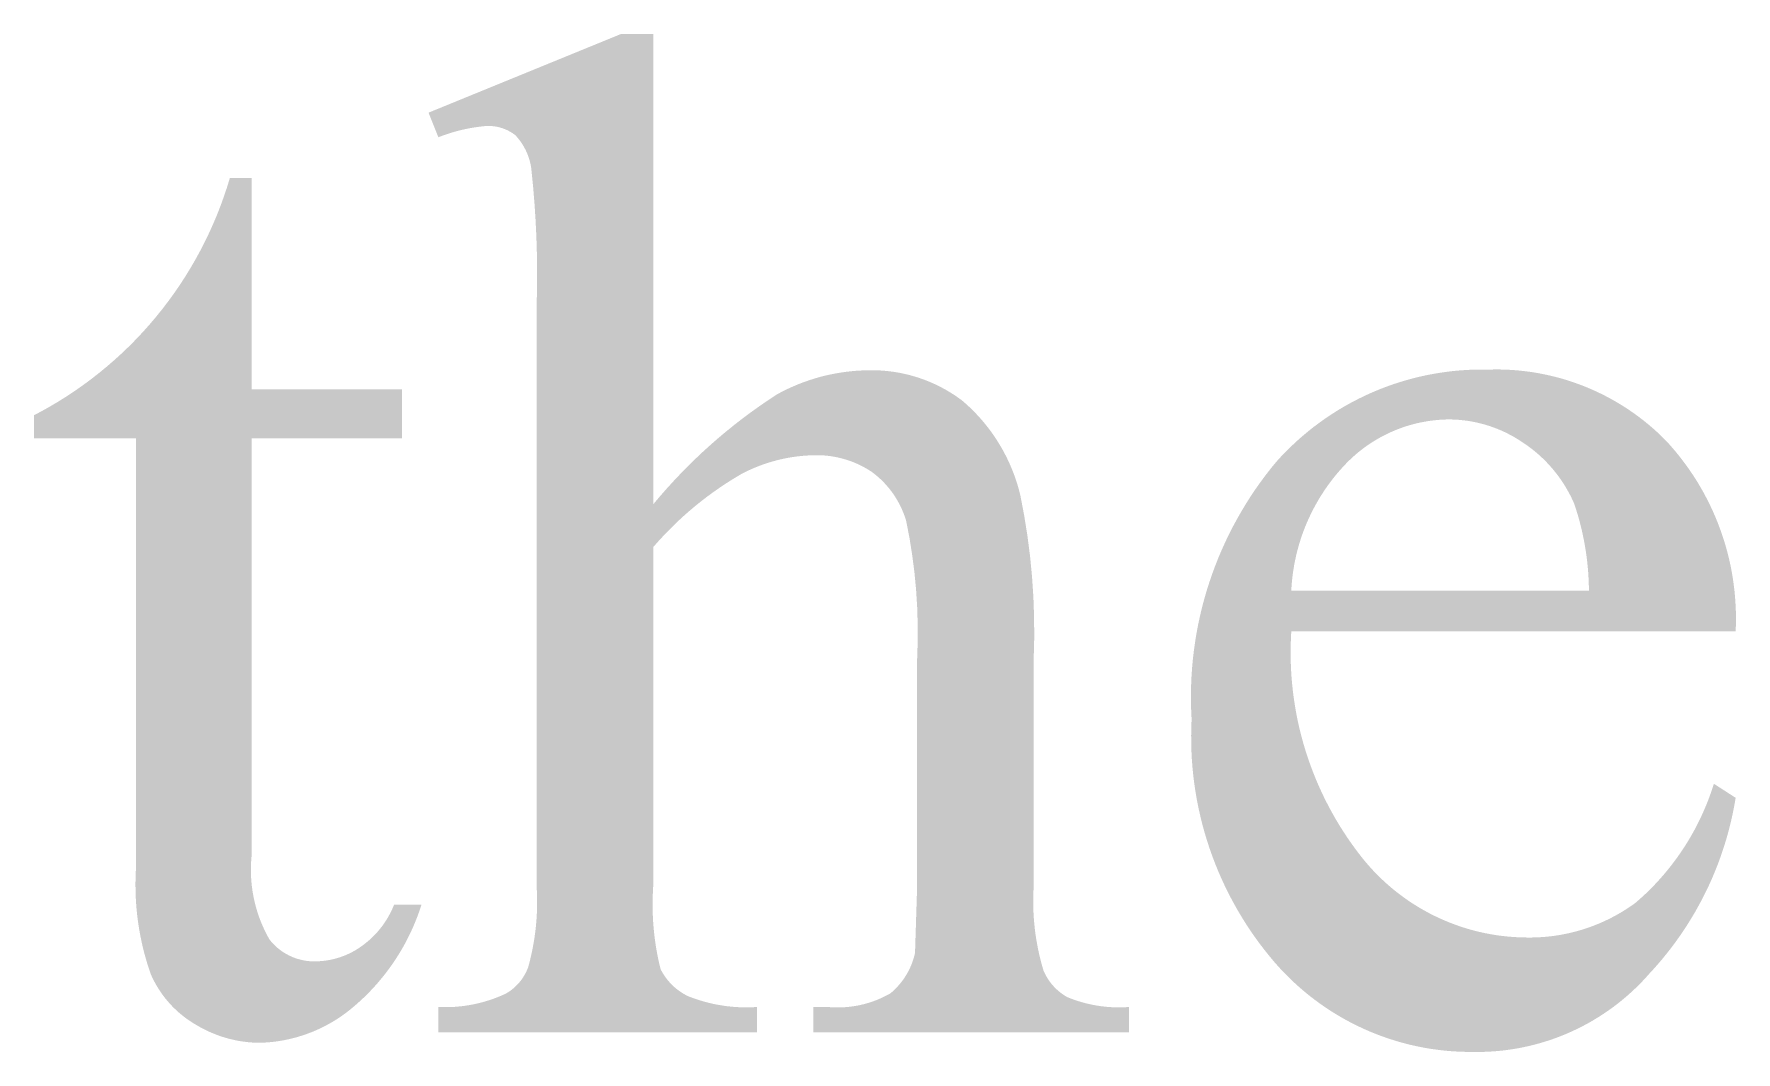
# Model space of a CAD drawing. Header units: millimetres. Extents: x 1235 to 1439, y 1033 to 1126.
# Drawn here: x 1392.86 to 1398.87, y 1052.98 to 1056.58 of the extents above; entities that cross this region are included whole.
import ezdxf

# ---------------------------------------------------------------- set-up
doc = ezdxf.new("R2010")
doc.units = ezdxf.units.MM
doc.layers.add('默认', color=18, linetype='Continuous', true_color=0x000000)

msp = doc.modelspace()

# ---------------------------------------------------------------- hatches: boundary and pattern name
at = {"layer": '默认'}
for points in [[(1395.0437, 1056.5769), (1395.0437, 1054.9167), (1395.0673, 1054.9447), (1395.0913, 1054.9721), (1395.116, 1054.9992), (1395.1411, 1055.0258), (1395.1668, 1055.0519), (1395.193, 1055.0776), (1395.2197, 1055.1028), (1395.2469, 1055.1274), (1395.2745, 1055.1515), (1395.3026, 1055.1751), (1395.3312, 1055.1981), (1395.3601, 1055.2206), (1395.3895, 1055.2424), (1395.4193, 1055.2637), (1395.4494, 1055.2844), (1395.4799, 1055.3045), (1395.4983, 1055.3144), (1395.517, 1055.3237), (1395.5361, 1055.3324), (1395.5555, 1055.3406), (1395.5752, 1055.3482), (1395.5951, 1055.3551), (1395.6153, 1055.3615), (1395.6356, 1055.3673), (1395.6561, 1055.3724), (1395.6768, 1055.3768), (1395.6976, 1055.3806), (1395.7184, 1055.3838), (1395.7393, 1055.3863), (1395.7602, 1055.3882), (1395.7811, 1055.3894), (1395.802, 1055.39), (1395.8129, 1055.3902), (1395.8238, 1055.3901), (1395.8348, 1055.3898), (1395.8458, 1055.3893), (1395.8568, 1055.3886), (1395.8679, 1055.3876), (1395.8789, 1055.3863), (1395.8899, 1055.3849), (1395.9009, 1055.3832), (1395.9119, 1055.3813), (1395.9229, 1055.3791), (1395.9338, 1055.3767), (1395.9447, 1055.3741), (1395.9555, 1055.3713), (1395.9663, 1055.3682), (1395.977, 1055.3649), (1395.9877, 1055.3613), (1395.9982, 1055.3576), (1396.0087, 1055.3536), (1396.0191, 1055.3494), (1396.0293, 1055.345), (1396.0395, 1055.3404), (1396.0496, 1055.3355), (1396.0595, 1055.3305), (1396.0693, 1055.3252), (1396.079, 1055.3198), (1396.0885, 1055.3142), (1396.0979, 1055.3084), (1396.1072, 1055.3024), (1396.1163, 1055.2963), (1396.1252, 1055.2899), (1396.134, 1055.2835), (1396.1433, 1055.2754), (1396.1525, 1055.2672), (1396.1615, 1055.2588), (1396.1704, 1055.2501), (1396.1791, 1055.2413), (1396.1877, 1055.2323), (1396.1961, 1055.2231), (1396.2044, 1055.2137), (1396.2125, 1055.2041), (1396.2204, 1055.1944), (1396.2281, 1055.1845), (1396.2356, 1055.1744), (1396.2429, 1055.1642), (1396.25, 1055.1538), (1396.2569, 1055.1433), (1396.2636, 1055.1327), (1396.2701, 1055.1219), (1396.2764, 1055.111), (1396.2824, 1055.0999), (1396.2882, 1055.0888), (1396.2938, 1055.0775), (1396.2992, 1055.0662), (1396.3043, 1055.0548), (1396.3092, 1055.0432), (1396.3138, 1055.0316), (1396.3183, 1055.02), (1396.3224, 1055.0083), (1396.3264, 1054.9965), (1396.3301, 1054.9846), (1396.3335, 1054.9728), (1396.3367, 1054.9609), (1396.3397, 1054.949), (1396.3533, 1054.8775), (1396.3648, 1054.8055), (1396.3741, 1054.7331), (1396.3811, 1054.6605), (1396.3859, 1054.5877), (1396.3884, 1054.5148), (1396.3887, 1054.4419), (1396.3868, 1054.3691), (1396.3868, 1053.5663), (1396.3858, 1053.5477), (1396.3853, 1053.5291), (1396.3852, 1053.5105), (1396.3855, 1053.4919), (1396.3863, 1053.4732), (1396.3874, 1053.4545), (1396.389, 1053.4359), (1396.391, 1053.4173), (1396.3933, 1053.3988), (1396.3962, 1053.3803), (1396.3994, 1053.3619), (1396.403, 1053.3435), (1396.407, 1053.3253), (1396.4114, 1053.3072), (1396.4162, 1053.2893), (1396.4214, 1053.2714), (1396.423, 1053.2678), (1396.4247, 1053.2642), (1396.4264, 1053.2606), (1396.4282, 1053.257), (1396.4301, 1053.2535), (1396.432, 1053.25), (1396.4341, 1053.2465), (1396.4362, 1053.2431), (1396.4384, 1053.2397), (1396.4406, 1053.2364), (1396.443, 1053.2331), (1396.4454, 1053.2298), (1396.4478, 1053.2266), (1396.4504, 1053.2234), (1396.453, 1053.2203), (1396.4557, 1053.2173), (1396.4584, 1053.2143), (1396.4612, 1053.2113), (1396.4641, 1053.2085), (1396.467, 1053.2057), (1396.47, 1053.2029), (1396.473, 1053.2002), (1396.4761, 1053.1976), (1396.4792, 1053.1951), (1396.4824, 1053.1926), (1396.4856, 1053.1902), (1396.4888, 1053.1878), (1396.4921, 1053.1856), (1396.4955, 1053.1834), (1396.4989, 1053.1813), (1396.5023, 1053.1792), (1396.5057, 1053.1773), (1396.5185, 1053.1722), (1396.5316, 1053.1674), (1396.5448, 1053.1631), (1396.5581, 1053.1591), (1396.5716, 1053.1555), (1396.5852, 1053.1523), (1396.5989, 1053.1495), (1396.6127, 1053.1471), (1396.6265, 1053.1451), (1396.6404, 1053.1435), (1396.6543, 1053.1423), (1396.6683, 1053.1416), (1396.6822, 1053.1412), (1396.6961, 1053.1413), (1396.71, 1053.1417), (1396.7237, 1053.1426), (1396.7237, 1053.0534), (1395.6087, 1053.0534), (1395.6087, 1053.1426), (1395.6607, 1053.1426), (1395.6678, 1053.142), (1395.6748, 1053.1415), (1395.6819, 1053.1412), (1395.6891, 1053.141), (1395.6962, 1053.141), (1395.7033, 1053.1411), (1395.7105, 1053.1413), (1395.7177, 1053.1416), (1395.7248, 1053.1422), (1395.732, 1053.1428), (1395.7392, 1053.1436), (1395.7463, 1053.1445), (1395.7535, 1053.1456), (1395.7606, 1053.1468), (1395.7677, 1053.1481), (1395.7748, 1053.1496), (1395.7818, 1053.1512), (1395.7888, 1053.1529), (1395.7958, 1053.1548), (1395.8027, 1053.1569), (1395.8096, 1053.159), (1395.8164, 1053.1613), (1395.8232, 1053.1637), (1395.8299, 1053.1662), (1395.8366, 1053.1689), (1395.8432, 1053.1717), (1395.8497, 1053.1746), (1395.8562, 1053.1776), (1395.8626, 1053.1808), (1395.8689, 1053.184), (1395.8751, 1053.1874), (1395.8813, 1053.1909), (1395.8853, 1053.1943), (1395.8892, 1053.1977), (1395.893, 1053.2013), (1395.8968, 1053.2049), (1395.9006, 1053.2087), (1395.9043, 1053.2125), (1395.9078, 1053.2164), (1395.9114, 1053.2204), (1395.9148, 1053.2244), (1395.9182, 1053.2286), (1395.9215, 1053.2328), (1395.9247, 1053.2371), (1395.9278, 1053.2414), (1395.9308, 1053.2459), (1395.9337, 1053.2503), (1395.9365, 1053.2549), (1395.9393, 1053.2595), (1395.9419, 1053.2642), (1395.9445, 1053.2689), (1395.9469, 1053.2736), (1395.9492, 1053.2784), (1395.9515, 1053.2833), (1395.9536, 1053.2882), (1395.9556, 1053.2931), (1395.9576, 1053.2981), (1395.9594, 1053.303), (1395.9611, 1053.3081), (1395.9627, 1053.3131), (1395.9642, 1053.3181), (1395.9656, 1053.3232), (1395.9668, 1053.3283), (1395.968, 1053.3334), (1395.9754, 1053.5663), (1395.9754, 1054.3691), (1395.9774, 1054.4304), (1395.9775, 1054.4917), (1395.9756, 1054.5531), (1395.9718, 1054.6144), (1395.966, 1054.6756), (1395.9582, 1054.7365), (1395.9486, 1054.7971), (1395.937, 1054.8573), (1395.9351, 1054.8637), (1395.933, 1054.87), (1395.9308, 1054.8764), (1395.9285, 1054.8827), (1395.926, 1054.889), (1395.9234, 1054.8953), (1395.9207, 1054.9015), (1395.9178, 1054.9077), (1395.9148, 1054.9138), (1395.9117, 1054.9198), (1395.9084, 1054.9258), (1395.905, 1054.9318), (1395.9015, 1054.9377), (1395.8979, 1054.9435), (1395.8941, 1054.9492), (1395.8903, 1054.9548), (1395.8863, 1054.9604), (1395.8821, 1054.9659), (1395.8779, 1054.9713), (1395.8736, 1054.9766), (1395.8691, 1054.9818), (1395.8646, 1054.9869), (1395.86, 1054.9919), (1395.8552, 1054.9968), (1395.8504, 1055.0016), (1395.8455, 1055.0063), (1395.8405, 1055.0109), (1395.8354, 1055.0153), (1395.8303, 1055.0197), (1395.825, 1055.0239), (1395.8197, 1055.028), (1395.8144, 1055.032), (1395.8088, 1055.0356), (1395.8032, 1055.0391), (1395.7975, 1055.0425), (1395.7917, 1055.0458), (1395.7859, 1055.049), (1395.7799, 1055.0521), (1395.7739, 1055.0551), (1395.7679, 1055.058), (1395.7617, 1055.0608), (1395.7555, 1055.0634), (1395.7493, 1055.066), (1395.743, 1055.0684), (1395.7366, 1055.0707), (1395.7302, 1055.0729), (1395.7238, 1055.0749), (1395.7173, 1055.0768), (1395.7108, 1055.0786), (1395.7042, 1055.0803), (1395.6976, 1055.0819), (1395.691, 1055.0833), (1395.6844, 1055.0846), (1395.6778, 1055.0857), (1395.6711, 1055.0868), (1395.6644, 1055.0877), (1395.6578, 1055.0884), (1395.6511, 1055.0891), (1395.6444, 1055.0896), (1395.6377, 1055.0899), (1395.6311, 1055.0902), (1395.6244, 1055.0903), (1395.6178, 1055.0903), (1395.6112, 1055.0902), (1395.5949, 1055.0896), (1395.5785, 1055.0886), (1395.5622, 1055.0871), (1395.5458, 1055.0851), (1395.5296, 1055.0827), (1395.5133, 1055.0798), (1395.4972, 1055.0764), (1395.4811, 1055.0725), (1395.4652, 1055.0682), (1395.4493, 1055.0635), (1395.4337, 1055.0583), (1395.4182, 1055.0526), (1395.4029, 1055.0465), (1395.3879, 1055.04), (1395.373, 1055.0331), (1395.3584, 1055.0258), (1395.3364, 1055.0128), (1395.3146, 1054.9994), (1395.2931, 1054.9855), (1395.2719, 1054.9711), (1395.2509, 1054.9563), (1395.2303, 1054.941), (1395.21, 1054.9253), (1395.19, 1054.9091), (1395.1704, 1054.8925), (1395.1511, 1054.8755), (1395.1322, 1054.8581), (1395.1137, 1054.8403), (1395.0956, 1054.8222), (1395.0779, 1054.8036), (1395.0606, 1054.7848), (1395.0437, 1054.7656), (1395.0437, 1053.5663), (1395.0427, 1053.5481), (1395.042, 1053.5299), (1395.0417, 1053.5117), (1395.0417, 1053.4934), (1395.0421, 1053.4751), (1395.0428, 1053.4568), (1395.0439, 1053.4386), (1395.0454, 1053.4203), (1395.0472, 1053.4021), (1395.0494, 1053.3839), (1395.0519, 1053.3658), (1395.0548, 1053.3478), (1395.058, 1053.3298), (1395.0616, 1053.3119), (1395.0655, 1053.2941), (1395.0698, 1053.2764), (1395.0717, 1053.2726), (1395.0737, 1053.2689), (1395.0758, 1053.2651), (1395.078, 1053.2614), (1395.0803, 1053.2578), (1395.0826, 1053.2542), (1395.0851, 1053.2506), (1395.0876, 1053.2471), (1395.0902, 1053.2436), (1395.0928, 1053.2402), (1395.0955, 1053.2368), (1395.0983, 1053.2335), (1395.1012, 1053.2302), (1395.1041, 1053.227), (1395.1072, 1053.2238), (1395.1102, 1053.2207), (1395.1134, 1053.2177), (1395.1165, 1053.2147), (1395.1198, 1053.2118), (1395.1231, 1053.209), (1395.1265, 1053.2062), (1395.1299, 1053.2036), (1395.1334, 1053.201), (1395.1369, 1053.1984), (1395.1404, 1053.196), (1395.144, 1053.1936), (1395.1477, 1053.1913), (1395.1514, 1053.1891), (1395.1551, 1053.1869), (1395.1588, 1053.1849), (1395.1626, 1053.1829), (1395.1664, 1053.181), (1395.1808, 1053.1754), (1395.1955, 1053.1703), (1395.2103, 1053.1655), (1395.2252, 1053.1611), (1395.2403, 1053.1572), (1395.2555, 1053.1537), (1395.2708, 1053.1506), (1395.2863, 1053.148), (1395.3017, 1053.1457), (1395.3173, 1053.144), (1395.3328, 1053.1426), (1395.3484, 1053.1417), (1395.364, 1053.1413), (1395.3795, 1053.1413), (1395.395, 1053.1417), (1395.4105, 1053.1426), (1395.4105, 1053.0534), (1394.2855, 1053.0534), (1394.2855, 1053.1426), (1394.3007, 1053.1421), (1394.3159, 1053.142), (1394.3312, 1053.1424), (1394.3465, 1053.1433), (1394.3618, 1053.1447), (1394.377, 1053.1465), (1394.3922, 1053.1488), (1394.4073, 1053.1515), (1394.4224, 1053.1548), (1394.4373, 1053.1584), (1394.4521, 1053.1626), (1394.4667, 1053.1671), (1394.4812, 1053.1721), (1394.4955, 1053.1776), (1394.5096, 1053.1834), (1394.5234, 1053.1897), (1394.5267, 1053.1916), (1394.53, 1053.1936), (1394.5333, 1053.1957), (1394.5365, 1053.1979), (1394.5397, 1053.2001), (1394.5429, 1053.2025), (1394.546, 1053.2049), (1394.549, 1053.2073), (1394.552, 1053.2099), (1394.555, 1053.2125), (1394.5579, 1053.2152), (1394.5607, 1053.218), (1394.5635, 1053.2208), (1394.5662, 1053.2237), (1394.5689, 1053.2266), (1394.5715, 1053.2296), (1394.574, 1053.2327), (1394.5765, 1053.2358), (1394.5789, 1053.239), (1394.5812, 1053.2422), (1394.5834, 1053.2455), (1394.5855, 1053.2488), (1394.5876, 1053.2521), (1394.5896, 1053.2555), (1394.5915, 1053.259), (1394.5934, 1053.2624), (1394.5951, 1053.2659), (1394.5968, 1053.2695), (1394.5984, 1053.273), (1394.5999, 1053.2766), (1394.6013, 1053.2802), (1394.6027, 1053.2838), (1394.6073, 1053.301), (1394.6115, 1053.3183), (1394.6154, 1053.3357), (1394.6189, 1053.3531), (1394.6221, 1053.3707), (1394.6249, 1053.3884), (1394.6273, 1053.4061), (1394.6294, 1053.4238), (1394.631, 1053.4416), (1394.6324, 1053.4594), (1394.6333, 1053.4773), (1394.6339, 1053.4951), (1394.6341, 1053.513), (1394.6339, 1053.5308), (1394.6333, 1053.5486), (1394.6324, 1053.5663), (1394.6324, 1055.6205), (1394.6338, 1055.6803), (1394.634, 1055.7401), (1394.6333, 1055.8), (1394.6315, 1055.8599), (1394.6286, 1055.9197), (1394.6247, 1055.9795), (1394.6198, 1056.0391), (1394.6138, 1056.0987), (1394.6133, 1056.1028), (1394.6127, 1056.107), (1394.612, 1056.1112), (1394.6112, 1056.1153), (1394.6103, 1056.1195), (1394.6093, 1056.1236), (1394.6083, 1056.1278), (1394.6072, 1056.1319), (1394.6059, 1056.136), (1394.6046, 1056.1401), (1394.6033, 1056.1441), (1394.6018, 1056.1481), (1394.6003, 1056.1522), (1394.5986, 1056.1561), (1394.5969, 1056.1601), (1394.5951, 1056.164), (1394.5933, 1056.1679), (1394.5913, 1056.1717), (1394.5893, 1056.1755), (1394.5872, 1056.1792), (1394.585, 1056.1829), (1394.5828, 1056.1866), (1394.5805, 1056.1902), (1394.5781, 1056.1938), (1394.5757, 1056.1973), (1394.5732, 1056.2007), (1394.5706, 1056.2041), (1394.5679, 1056.2074), (1394.5653, 1056.2107), (1394.5625, 1056.2139), (1394.5597, 1056.217), (1394.5568, 1056.2201), (1394.5542, 1056.2221), (1394.5514, 1056.2241), (1394.5486, 1056.2261), (1394.5458, 1056.2279), (1394.5429, 1056.2297), (1394.5399, 1056.2315), (1394.5369, 1056.2332), (1394.5339, 1056.2348), (1394.5308, 1056.2364), (1394.5277, 1056.2379), (1394.5246, 1056.2393), (1394.5214, 1056.2407), (1394.5182, 1056.242), (1394.5149, 1056.2432), (1394.5116, 1056.2444), (1394.5083, 1056.2454), (1394.505, 1056.2464), (1394.5016, 1056.2474), (1394.4983, 1056.2482), (1394.4949, 1056.249), (1394.4915, 1056.2497), (1394.4881, 1056.2503), (1394.4847, 1056.2509), (1394.4813, 1056.2513), (1394.4778, 1056.2517), (1394.4744, 1056.252), (1394.471, 1056.2523), (1394.4676, 1056.2524), (1394.4642, 1056.2525), (1394.4608, 1056.2525), (1394.4574, 1056.2525), (1394.454, 1056.2523), (1394.4432, 1056.2513), (1394.4325, 1056.25), (1394.4217, 1056.2486), (1394.411, 1056.247), (1394.4003, 1056.2452), (1394.3896, 1056.2431), (1394.3789, 1056.2409), (1394.3683, 1056.2386), (1394.3578, 1056.236), (1394.3473, 1056.2332), (1394.3368, 1056.2302), (1394.3264, 1056.2271), (1394.3161, 1056.2237), (1394.3058, 1056.2202), (1394.2956, 1056.2165), (1394.2855, 1056.2127), (1394.2508, 1056.2994), (1394.9298, 1056.5769)], [(1393.6264, 1056.069), (1393.6264, 1055.3231), (1394.1567, 1055.3231), (1394.1567, 1055.1497), (1393.6264, 1055.1497), (1393.6264, 1053.6778), (1393.6255, 1053.6683), (1393.6248, 1053.6588), (1393.6243, 1053.6493), (1393.6239, 1053.6397), (1393.6238, 1053.6301), (1393.6238, 1053.6204), (1393.624, 1053.6108), (1393.6244, 1053.6011), (1393.625, 1053.5915), (1393.6258, 1053.5818), (1393.6268, 1053.5721), (1393.628, 1053.5625), (1393.6293, 1053.5529), (1393.6309, 1053.5433), (1393.6326, 1053.5337), (1393.6346, 1053.5241), (1393.6367, 1053.5146), (1393.639, 1053.5052), (1393.6415, 1053.4958), (1393.6441, 1053.4864), (1393.647, 1053.4771), (1393.65, 1053.4679), (1393.6532, 1053.4588), (1393.6566, 1053.4497), (1393.6602, 1053.4407), (1393.6639, 1053.4318), (1393.6678, 1053.423), (1393.6718, 1053.4143), (1393.676, 1053.4057), (1393.6804, 1053.3972), (1393.6849, 1053.3887), (1393.6896, 1053.3805), (1393.6931, 1053.3761), (1393.6968, 1053.3718), (1393.7006, 1053.3675), (1393.7046, 1053.3634), (1393.7087, 1053.3594), (1393.7129, 1053.3554), (1393.7173, 1053.3516), (1393.7218, 1053.3479), (1393.7264, 1053.3443), (1393.7311, 1053.3408), (1393.736, 1053.3375), (1393.7409, 1053.3342), (1393.746, 1053.3312), (1393.7511, 1053.3283), (1393.7564, 1053.3255), (1393.7617, 1053.3229), (1393.7671, 1053.3204), (1393.7725, 1053.3181), (1393.778, 1053.316), (1393.7836, 1053.314), (1393.7892, 1053.3122), (1393.7949, 1053.3106), (1393.8006, 1053.3092), (1393.8063, 1053.3079), (1393.812, 1053.3068), (1393.8177, 1053.3058), (1393.8235, 1053.305), (1393.8292, 1053.3044), (1393.8349, 1053.304), (1393.8406, 1053.3037), (1393.8463, 1053.3036), (1393.8519, 1053.3036), (1393.8571, 1053.3038), (1393.8623, 1053.304), (1393.8675, 1053.3043), (1393.8728, 1053.3047), (1393.878, 1053.3052), (1393.8833, 1053.3058), (1393.8885, 1053.3065), (1393.8937, 1053.3073), (1393.8989, 1053.3082), (1393.9041, 1053.3091), (1393.9093, 1053.3102), (1393.9145, 1053.3114), (1393.9197, 1053.3127), (1393.9248, 1053.3141), (1393.9299, 1053.3156), (1393.935, 1053.3171), (1393.94, 1053.3188), (1393.9451, 1053.3206), (1393.95, 1053.3224), (1393.955, 1053.3244), (1393.9599, 1053.3264), (1393.9647, 1053.3286), (1393.9696, 1053.3308), (1393.9743, 1053.3331), (1393.979, 1053.3355), (1393.9837, 1053.3379), (1393.9883, 1053.3405), (1393.9929, 1053.3431), (1393.9974, 1053.3458), (1394.0018, 1053.3486), (1394.0062, 1053.3515), (1394.0154, 1053.3579), (1394.0202, 1053.3614), (1394.025, 1053.3651), (1394.0298, 1053.3688), (1394.0344, 1053.3726), (1394.039, 1053.3765), (1394.0436, 1053.3805), (1394.0481, 1053.3846), (1394.0525, 1053.3888), (1394.0568, 1053.3931), (1394.0611, 1053.3975), (1394.0653, 1053.4019), (1394.0694, 1053.4064), (1394.0734, 1053.4111), (1394.0773, 1053.4157), (1394.0812, 1053.4205), (1394.0849, 1053.4253), (1394.0886, 1053.4302), (1394.0922, 1053.4352), (1394.0956, 1053.4402), (1394.099, 1053.4453), (1394.1023, 1053.4504), (1394.1055, 1053.4556), (1394.1085, 1053.4609), (1394.1115, 1053.4662), (1394.1144, 1053.4715), (1394.1172, 1053.4769), (1394.1198, 1053.4823), (1394.1224, 1053.4878), (1394.1248, 1053.4933), (1394.1272, 1053.4988), (1394.1294, 1053.5043), (1394.226, 1053.5043), (1394.2218, 1053.4912), (1394.2173, 1053.4782), (1394.2126, 1053.4652), (1394.2076, 1053.4522), (1394.2024, 1053.4394), (1394.197, 1053.4265), (1394.1913, 1053.4138), (1394.1854, 1053.4012), (1394.1792, 1053.3886), (1394.1728, 1053.3762), (1394.1662, 1053.3638), (1394.1594, 1053.3516), (1394.1523, 1053.3395), (1394.145, 1053.3275), (1394.1375, 1053.3156), (1394.1298, 1053.3039), (1394.1219, 1053.2923), (1394.1137, 1053.2809), (1394.1054, 1053.2696), (1394.0969, 1053.2584), (1394.0881, 1053.2475), (1394.0792, 1053.2367), (1394.0701, 1053.226), (1394.0608, 1053.2156), (1394.0514, 1053.2053), (1394.0417, 1053.1952), (1394.0319, 1053.1853), (1394.022, 1053.1756), (1394.0119, 1053.1661), (1394.0016, 1053.1568), (1393.9913, 1053.1478), (1393.9807, 1053.1389), (1393.9723, 1053.1319), (1393.9636, 1053.1252), (1393.9548, 1053.1186), (1393.9459, 1053.1121), (1393.9367, 1053.1059), (1393.9275, 1053.0998), (1393.918, 1053.0939), (1393.9085, 1053.0882), (1393.8988, 1053.0827), (1393.8889, 1053.0773), (1393.879, 1053.0722), (1393.8689, 1053.0673), (1393.8587, 1053.0626), (1393.8485, 1053.0581), (1393.8381, 1053.0538), (1393.8276, 1053.0498), (1393.8171, 1053.0459), (1393.8064, 1053.0423), (1393.7957, 1053.039), (1393.785, 1053.0358), (1393.7741, 1053.0329), (1393.7633, 1053.0302), (1393.7524, 1053.0278), (1393.7414, 1053.0255), (1393.7305, 1053.0236), (1393.7195, 1053.0218), (1393.7085, 1053.0203), (1393.6975, 1053.019), (1393.6865, 1053.018), (1393.6755, 1053.0172), (1393.6646, 1053.0166), (1393.6537, 1053.0162), (1393.6391, 1053.0166), (1393.6246, 1053.0174), (1393.61, 1053.0188), (1393.5955, 1053.0206), (1393.581, 1053.0229), (1393.5665, 1053.0258), (1393.5522, 1053.0291), (1393.5379, 1053.0328), (1393.5238, 1053.0371), (1393.5098, 1053.0418), (1393.4961, 1053.047), (1393.4825, 1053.0526), (1393.4691, 1053.0587), (1393.456, 1053.0652), (1393.4432, 1053.0721), (1393.4241, 1053.0832), (1393.4176, 1053.0872), (1393.4112, 1053.0913), (1393.4049, 1053.0956), (1393.3986, 1053.1), (1393.3924, 1053.1045), (1393.3863, 1053.1092), (1393.3802, 1053.114), (1393.3743, 1053.1189), (1393.3684, 1053.1239), (1393.3626, 1053.1291), (1393.357, 1053.1344), (1393.3514, 1053.1398), (1393.346, 1053.1453), (1393.3406, 1053.151), (1393.3354, 1053.1567), (1393.3303, 1053.1626), (1393.3253, 1053.1685), (1393.3204, 1053.1746), (1393.3157, 1053.1807), (1393.3111, 1053.187), (1393.3066, 1053.1933), (1393.3023, 1053.1997), (1393.2981, 1053.2062), (1393.294, 1053.2127), (1393.2901, 1053.2194), (1393.2863, 1053.226), (1393.2827, 1053.2328), (1393.2792, 1053.2396), (1393.2758, 1053.2464), (1393.2726, 1053.2533), (1393.2696, 1053.2603), (1393.2623, 1053.282), (1393.2555, 1053.304), (1393.2492, 1053.3261), (1393.2434, 1053.3485), (1393.2382, 1053.371), (1393.2336, 1053.3936), (1393.2294, 1053.4164), (1393.2259, 1053.4392), (1393.2229, 1053.4622), (1393.2204, 1053.4852), (1393.2186, 1053.5082), (1393.2172, 1053.5313), (1393.2165, 1053.5543), (1393.2163, 1053.5774), (1393.2166, 1053.6004), (1393.2176, 1053.6233), (1393.2176, 1055.1497), (1392.8583, 1055.1497), (1392.8583, 1055.2314), (1392.8883, 1055.2474), (1392.9181, 1055.2642), (1392.9475, 1055.2818), (1392.9767, 1055.3002), (1393.0055, 1055.3195), (1393.0339, 1055.3395), (1393.0618, 1055.3602), (1393.0893, 1055.3818), (1393.1164, 1055.4041), (1393.1429, 1055.4271), (1393.1689, 1055.4508), (1393.1943, 1055.4752), (1393.2191, 1055.5003), (1393.2433, 1055.5261), (1393.2668, 1055.5525), (1393.2896, 1055.5794), (1393.3118, 1055.607), (1393.3332, 1055.6351), (1393.3539, 1055.6637), (1393.3739, 1055.6928), (1393.393, 1055.7224), (1393.4114, 1055.7524), (1393.429, 1055.7828), (1393.4458, 1055.8136), (1393.4617, 1055.8447), (1393.4768, 1055.8761), (1393.491, 1055.9077), (1393.5045, 1055.9396), (1393.517, 1055.9717), (1393.5287, 1056.004), (1393.5396, 1056.0364), (1393.5496, 1056.069)]]:
    msp.add_hatch(color=256, dxfattribs=at).paths.add_polyline_path(points, flags=0)
h = msp.add_hatch(color=256, dxfattribs=at)
h.paths.add_polyline_path([(1398.8646, 1053.881), (1398.861, 1053.8598), (1398.857, 1053.8385), (1398.8526, 1053.8174), (1398.8478, 1053.7962), (1398.8426, 1053.7751), (1398.837, 1053.7541), (1398.831, 1053.7331), (1398.8246, 1053.7122), (1398.8178, 1053.6914), (1398.8107, 1053.6707), (1398.8031, 1053.6501), (1398.7951, 1053.6297), (1398.7868, 1053.6094), (1398.7781, 1053.5892), (1398.769, 1053.5692), (1398.7595, 1053.5494), (1398.7497, 1053.5297), (1398.7394, 1053.5103), (1398.7289, 1053.491), (1398.718, 1053.4719), (1398.7067, 1053.4531), (1398.6951, 1053.4345), (1398.6832, 1053.4161), (1398.671, 1053.398), (1398.6584, 1053.3801), (1398.6455, 1053.3625), (1398.6324, 1053.3452), (1398.6189, 1053.3281), (1398.6052, 1053.3113), (1398.5912, 1053.2948), (1398.5769, 1053.2786), (1398.5623, 1053.2628), (1398.548, 1053.2467), (1398.5332, 1053.2309), (1398.518, 1053.2155), (1398.5022, 1053.2004), (1398.4859, 1053.1856), (1398.4692, 1053.1713), (1398.452, 1053.1573), (1398.4344, 1053.1438), (1398.4164, 1053.1308), (1398.3979, 1053.1182), (1398.3791, 1053.1061), (1398.3599, 1053.0945), (1398.3404, 1053.0834), (1398.3206, 1053.0729), (1398.3004, 1053.0629), (1398.28, 1053.0535), (1398.2593, 1053.0446), (1398.2384, 1053.0363), (1398.2172, 1053.0286), (1398.1959, 1053.0216), (1398.1745, 1053.0151), (1398.1529, 1053.0092), (1398.1312, 1053.004), (1398.1094, 1052.9993), (1398.0876, 1052.9953), (1398.0657, 1052.9919), (1398.0439, 1052.9891), (1398.022, 1052.9869), (1398.0003, 1052.9853), (1397.9785, 1052.9843), (1397.9569, 1052.9838), (1397.9113, 1052.9842), (1397.8871, 1052.985), (1397.8628, 1052.9864), (1397.8384, 1052.9885), (1397.814, 1052.9913), (1397.7896, 1052.9947), (1397.7651, 1052.9988), (1397.7407, 1053.0036), (1397.7164, 1053.0091), (1397.6922, 1053.0152), (1397.6681, 1053.0221), (1397.6441, 1053.0296), (1397.6204, 1053.0377), (1397.5968, 1053.0465), (1397.5734, 1053.056), (1397.5504, 1053.0661), (1397.5276, 1053.0769), (1397.5051, 1053.0882), (1397.483, 1053.1002), (1397.4612, 1053.1128), (1397.4398, 1053.1259), (1397.4188, 1053.1396), (1397.3983, 1053.1538), (1397.3782, 1053.1686), (1397.3585, 1053.1838), (1397.3394, 1053.1995), (1397.3207, 1053.2157), (1397.3026, 1053.2322), (1397.285, 1053.2492), (1397.2679, 1053.2666), (1397.2514, 1053.2843), (1397.2354, 1053.3024), (1397.2173, 1053.3241), (1397.1996, 1053.3464), (1397.1823, 1053.3691), (1397.1655, 1053.3923), (1397.1492, 1053.416), (1397.1334, 1053.4402), (1397.1182, 1053.4648), (1397.1035, 1053.4898), (1397.0894, 1053.5152), (1397.0758, 1053.5409), (1397.0629, 1053.5671), (1397.0506, 1053.5936), (1397.0388, 1053.6204), (1397.0278, 1053.6475), (1397.0174, 1053.6749), (1397.0076, 1053.7025), (1396.9985, 1053.7303), (1396.9901, 1053.7584), (1396.9823, 1053.7866), (1396.9753, 1053.815), (1396.9689, 1053.8435), (1396.9632, 1053.8721), (1396.9582, 1053.9008), (1396.9539, 1053.9296), (1396.9503, 1053.9583), (1396.9474, 1053.9871), (1396.9452, 1054.0159), (1396.9437, 1054.0446), (1396.9428, 1054.0732), (1396.9427, 1054.1018), (1396.9431, 1054.1302), (1396.9443, 1054.1585), (1396.9428, 1054.1884), (1396.942, 1054.2185), (1396.942, 1054.2486), (1396.9426, 1054.2789), (1396.9439, 1054.3093), (1396.946, 1054.3397), (1396.9488, 1054.3702), (1396.9523, 1054.4006), (1396.9566, 1054.431), (1396.9615, 1054.4614), (1396.9672, 1054.4917), (1396.9737, 1054.5219), (1396.9808, 1054.552), (1396.9887, 1054.5819), (1396.9973, 1054.6116), (1397.0067, 1054.6412), (1397.0167, 1054.6705), (1397.0274, 1054.6995), (1397.0388, 1054.7283), (1397.0509, 1054.7567), (1397.0636, 1054.7848), (1397.077, 1054.8126), (1397.091, 1054.84), (1397.1057, 1054.867), (1397.1209, 1054.8936), (1397.1367, 1054.9198), (1397.1531, 1054.9455), (1397.17, 1054.9707), (1397.1875, 1054.9955), (1397.2055, 1055.0197), (1397.2239, 1055.0435), (1397.2429, 1055.0666), (1397.2601, 1055.0855), (1397.278, 1055.1041), (1397.2965, 1055.1222), (1397.3155, 1055.14), (1397.3351, 1055.1573), (1397.3552, 1055.1741), (1397.3758, 1055.1905), (1397.397, 1055.2063), (1397.4186, 1055.2216), (1397.4407, 1055.2363), (1397.4632, 1055.2505), (1397.4862, 1055.2641), (1397.5096, 1055.277), (1397.5333, 1055.2893), (1397.5574, 1055.301), (1397.5818, 1055.312), (1397.6065, 1055.3224), (1397.6315, 1055.332), (1397.6567, 1055.341), (1397.6821, 1055.3492), (1397.7077, 1055.3567), (1397.7334, 1055.3636), (1397.7592, 1055.3697), (1397.7852, 1055.375), (1397.8112, 1055.3797), (1397.8372, 1055.3836), (1397.8633, 1055.3869), (1397.8893, 1055.3894), (1397.9152, 1055.3912), (1397.9411, 1055.3923), (1397.9668, 1055.3927), (1397.9924, 1055.3925), (1398.0136, 1055.3929), (1398.0348, 1055.3928), (1398.0562, 1055.3922), (1398.0776, 1055.391), (1398.0991, 1055.3892), (1398.1206, 1055.3869), (1398.1421, 1055.3841), (1398.1636, 1055.3806), (1398.1851, 1055.3766), (1398.2065, 1055.372), (1398.2278, 1055.3669), (1398.249, 1055.3612), (1398.2701, 1055.3549), (1398.291, 1055.348), (1398.3118, 1055.3406), (1398.3323, 1055.3327), (1398.3527, 1055.3242), (1398.3728, 1055.3152), (1398.3926, 1055.3057), (1398.4122, 1055.2957), (1398.4315, 1055.2851), (1398.4505, 1055.2741), (1398.4691, 1055.2627), (1398.4874, 1055.2507), (1398.5053, 1055.2384), (1398.5228, 1055.2256), (1398.54, 1055.2124), (1398.5567, 1055.1988), (1398.573, 1055.1849), (1398.5889, 1055.1706), (1398.6043, 1055.1559), (1398.6193, 1055.141), (1398.6344, 1055.1244), (1398.6491, 1055.1073), (1398.6635, 1055.0898), (1398.6774, 1055.0719), (1398.691, 1055.0536), (1398.7042, 1055.0349), (1398.717, 1055.0158), (1398.7293, 1054.9963), (1398.7411, 1054.9765), (1398.7525, 1054.9563), (1398.7633, 1054.9359), (1398.7737, 1054.9151), (1398.7836, 1054.894), (1398.7929, 1054.8727), (1398.8017, 1054.8512), (1398.8099, 1054.8294), (1398.8176, 1054.8074), (1398.8248, 1054.7853), (1398.8314, 1054.7629), (1398.8374, 1054.7405), (1398.8428, 1054.7179), (1398.8477, 1054.6953), (1398.8519, 1054.6725), (1398.8556, 1054.6497), (1398.8587, 1054.6269), (1398.8613, 1054.6041), (1398.8632, 1054.5813), (1398.8646, 1054.5585), (1398.8655, 1054.5358), (1398.8657, 1054.5132), (1398.8655, 1054.4907), (1398.8646, 1054.4682), (1397.2961, 1054.4682), (1397.2948, 1054.4423), (1397.294, 1054.4162), (1397.2938, 1054.39), (1397.2941, 1054.3638), (1397.2951, 1054.3374), (1397.2967, 1054.311), (1397.2989, 1054.2846), (1397.3017, 1054.2582), (1397.3051, 1054.2318), (1397.3091, 1054.2055), (1397.3137, 1054.1791), (1397.3189, 1054.1529), (1397.3247, 1054.1268), (1397.3312, 1054.1008), (1397.3382, 1054.0749), (1397.3458, 1054.0492), (1397.3541, 1054.0237), (1397.3629, 1053.9984), (1397.3722, 1053.9733), (1397.3822, 1053.9484), (1397.3927, 1053.9238), (1397.4037, 1053.8995), (1397.4153, 1053.8755), (1397.4274, 1053.8518), (1397.44, 1053.8284), (1397.4531, 1053.8054), (1397.4667, 1053.7827), (1397.4808, 1053.7604), (1397.4953, 1053.7385), (1397.5103, 1053.717), (1397.5257, 1053.696), (1397.5414, 1053.6753), (1397.5542, 1053.6595), (1397.5675, 1053.6439), (1397.5812, 1053.6285), (1397.5954, 1053.6135), (1397.6102, 1053.5988), (1397.6254, 1053.5845), (1397.641, 1053.5706), (1397.6571, 1053.557), (1397.6736, 1053.5439), (1397.6906, 1053.5312), (1397.7079, 1053.5189), (1397.7256, 1053.5072), (1397.7437, 1053.4959), (1397.7621, 1053.4851), (1397.7808, 1053.4748), (1397.7998, 1053.4651), (1397.8191, 1053.456), (1397.8386, 1053.4473), (1397.8583, 1053.4393), (1397.8783, 1053.4318), (1397.8984, 1053.4249), (1397.9186, 1053.4186), (1397.939, 1053.4129), (1397.9595, 1053.4078), (1397.98, 1053.4032), (1398.0006, 1053.3993), (1398.0212, 1053.3959), (1398.0419, 1053.3932), (1398.0624, 1053.391), (1398.083, 1053.3894), (1398.1034, 1053.3884), (1398.1237, 1053.3879), (1398.1365, 1053.3877), (1398.1492, 1053.3879), (1398.162, 1053.3882), (1398.1749, 1053.3889), (1398.1877, 1053.3898), (1398.2006, 1053.3909), (1398.2134, 1053.3923), (1398.2263, 1053.394), (1398.2391, 1053.396), (1398.2519, 1053.3982), (1398.2647, 1053.4007), (1398.2774, 1053.4035), (1398.2901, 1053.4065), (1398.3027, 1053.4098), (1398.3153, 1053.4133), (1398.3278, 1053.4171), (1398.3402, 1053.4212), (1398.3525, 1053.4255), (1398.3647, 1053.4301), (1398.3769, 1053.4349), (1398.3889, 1053.44), (1398.4007, 1053.4453), (1398.4125, 1053.4508), (1398.4241, 1053.4566), (1398.4356, 1053.4626), (1398.4469, 1053.4688), (1398.4581, 1053.4753), (1398.4691, 1053.4819), (1398.48, 1053.4888), (1398.4907, 1053.4959), (1398.5012, 1053.5031), (1398.5115, 1053.5105), (1398.5351, 1053.5314), (1398.5467, 1053.5422), (1398.558, 1053.5532), (1398.5692, 1053.5644), (1398.5803, 1053.5759), (1398.5911, 1053.5875), (1398.6018, 1053.5994), (1398.6122, 1053.6114), (1398.6225, 1053.6237), (1398.6325, 1053.6361), (1398.6423, 1053.6487), (1398.6519, 1053.6615), (1398.6613, 1053.6745), (1398.6705, 1053.6877), (1398.6794, 1053.701), (1398.6881, 1053.7144), (1398.6966, 1053.7281), (1398.7048, 1053.7418), (1398.7127, 1053.7557), (1398.7204, 1053.7697), (1398.7279, 1053.7839), (1398.735, 1053.7981), (1398.742, 1053.8125), (1398.7486, 1053.827), (1398.755, 1053.8416), (1398.7612, 1053.8562), (1398.767, 1053.8709), (1398.7726, 1053.8858), (1398.778, 1053.9006), (1398.7878, 1053.9305)], flags=0)
h.paths.add_polyline_path([(1398.3468, 1054.612), (1398.3464, 1054.6314), (1398.3457, 1054.651), (1398.3446, 1054.6705), (1398.3431, 1054.69), (1398.3412, 1054.7095), (1398.3389, 1054.7289), (1398.3362, 1054.7483), (1398.3331, 1054.7677), (1398.3297, 1054.787), (1398.3258, 1054.8062), (1398.3216, 1054.8253), (1398.317, 1054.8443), (1398.312, 1054.8633), (1398.3066, 1054.8821), (1398.3008, 1054.9007), (1398.2947, 1054.9192), (1398.2911, 1054.9274), (1398.2873, 1054.9355), (1398.2834, 1054.9436), (1398.2793, 1054.9516), (1398.275, 1054.9596), (1398.2706, 1054.9675), (1398.2661, 1054.9753), (1398.2614, 1054.983), (1398.2565, 1054.9907), (1398.2515, 1054.9983), (1398.2464, 1055.0058), (1398.2411, 1055.0132), (1398.2357, 1055.0206), (1398.2301, 1055.0278), (1398.2244, 1055.0349), (1398.2186, 1055.0419), (1398.2126, 1055.0488), (1398.2065, 1055.0556), (1398.2003, 1055.0623), (1398.194, 1055.0689), (1398.1876, 1055.0753), (1398.181, 1055.0816), (1398.1743, 1055.0878), (1398.1676, 1055.0939), (1398.1607, 1055.0998), (1398.1537, 1055.1056), (1398.1467, 1055.1112), (1398.1395, 1055.1167), (1398.1323, 1055.1221), (1398.125, 1055.1273), (1398.1176, 1055.1323), (1398.1031, 1055.1419), (1398.096, 1055.1464), (1398.0888, 1055.1508), (1398.0815, 1055.1551), (1398.0741, 1055.1592), (1398.0666, 1055.1632), (1398.059, 1055.1671), (1398.0514, 1055.1709), (1398.0437, 1055.1745), (1398.0359, 1055.178), (1398.028, 1055.1813), (1398.0201, 1055.1845), (1398.0121, 1055.1875), (1398.004, 1055.1904), (1397.9959, 1055.1932), (1397.9877, 1055.1958), (1397.9795, 1055.1983), (1397.9713, 1055.2006), (1397.963, 1055.2027), (1397.9546, 1055.2047), (1397.9463, 1055.2066), (1397.9379, 1055.2082), (1397.9295, 1055.2098), (1397.9211, 1055.2112), (1397.9127, 1055.2124), (1397.9042, 1055.2134), (1397.8958, 1055.2143), (1397.8873, 1055.2151), (1397.8789, 1055.2157), (1397.8705, 1055.2161), (1397.8621, 1055.2164), (1397.8537, 1055.2166), (1397.8411, 1055.2163), (1397.8285, 1055.2158), (1397.8158, 1055.2149), (1397.8031, 1055.2137), (1397.7904, 1055.2122), (1397.7778, 1055.2104), (1397.7651, 1055.2082), (1397.7524, 1055.2058), (1397.7398, 1055.203), (1397.7272, 1055.1998), (1397.7146, 1055.1964), (1397.7022, 1055.1926), (1397.6898, 1055.1885), (1397.6775, 1055.184), (1397.6654, 1055.1793), (1397.6533, 1055.1743), (1397.6414, 1055.1689), (1397.6297, 1055.1632), (1397.6181, 1055.1573), (1397.6066, 1055.1511), (1397.5953, 1055.1445), (1397.5843, 1055.1377), (1397.5734, 1055.1307), (1397.5627, 1055.1234), (1397.5522, 1055.1158), (1397.542, 1055.108), (1397.532, 1055.1), (1397.5222, 1055.0917), (1397.5127, 1055.0833), (1397.5035, 1055.0746), (1397.4944, 1055.0658), (1397.4857, 1055.0567), (1397.4754, 1055.0456), (1397.4653, 1055.0343), (1397.4554, 1055.0227), (1397.4458, 1055.0108), (1397.4364, 1054.9987), (1397.4272, 1054.9863), (1397.4183, 1054.9737), (1397.4097, 1054.9609), (1397.4013, 1054.9479), (1397.3932, 1054.9346), (1397.3854, 1054.9212), (1397.3779, 1054.9076), (1397.3707, 1054.8938), (1397.3638, 1054.8798), (1397.3572, 1054.8657), (1397.3509, 1054.8514), (1397.3449, 1054.837), (1397.3393, 1054.8224), (1397.334, 1054.8078), (1397.3291, 1054.793), (1397.3244, 1054.7782), (1397.3202, 1054.7632), (1397.3162, 1054.7482), (1397.3126, 1054.7332), (1397.3094, 1054.7181), (1397.3064, 1054.7029), (1397.3039, 1054.6877), (1397.3016, 1054.6726), (1397.2998, 1054.6574), (1397.2982, 1054.6422), (1397.297, 1054.6271), (1397.2961, 1054.612)], flags=0)

doc.saveas('drawing.dxf')
